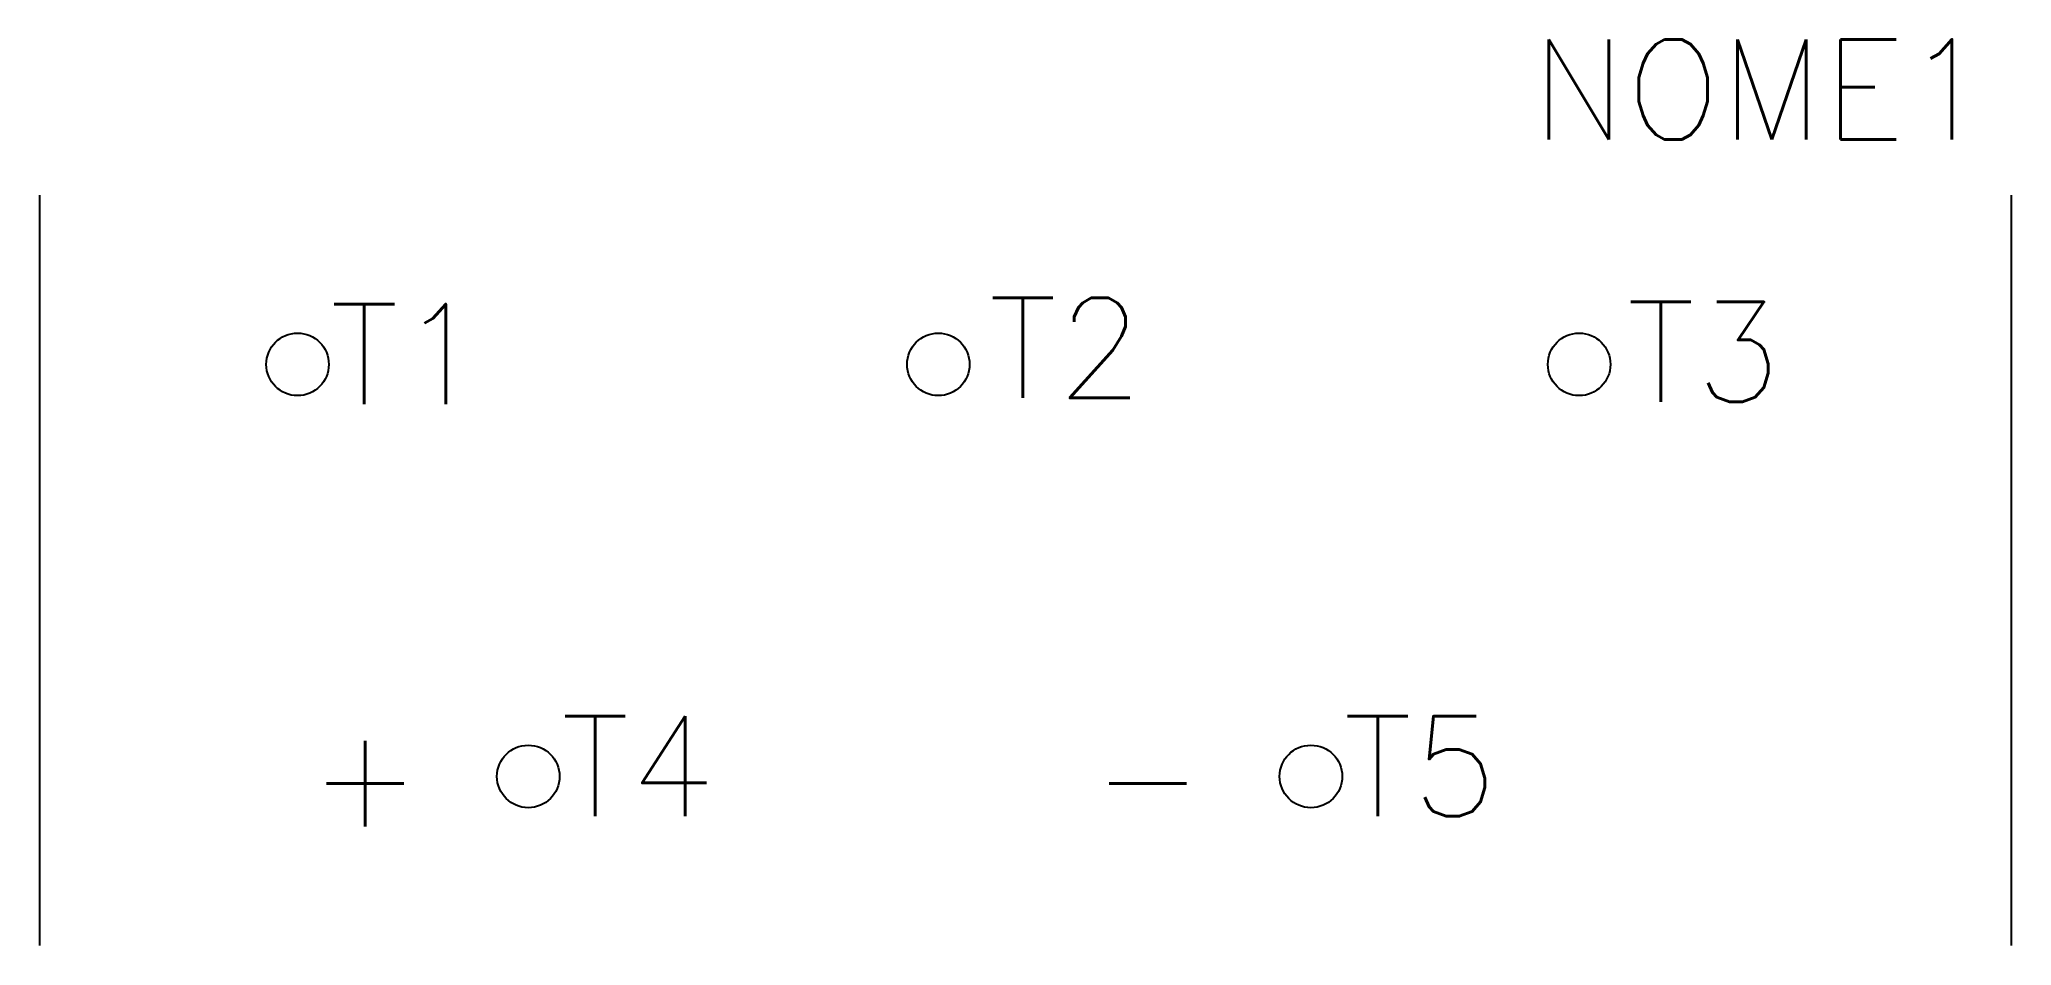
# Model space of a CAD drawing. Header units: millimetres. Extents: x 1579.3 to 1618.7, y 1152.7 to 1170.8.
import ezdxf
from ezdxf.enums import TextEntityAlignment as Align

# ---------------------------------------------------------------- set-up
doc = ezdxf.new("R2010")
doc.units = ezdxf.units.MM
doc.styles.add('ROMANS', font='romans.shx')

msp = doc.modelspace()

# ---------------------------------------------------------------- linework, layer by layer
at = {"color": 7, "linetype": 'Continuous'}
for p, q in [((1579.256, 1167.715), (1579.256, 1152.715)), ((1618.667, 1152.715), (1618.667, 1167.715))]:
    msp.add_line(p, q, dxfattribs=at)
for centre in [(1584.414, 1164.334), (1597.22, 1164.334), (1610.026, 1164.334), (1589.025, 1156.096), (1604.665, 1156.096)]:
    msp.add_circle(centre, 0.625, dxfattribs=at)

# ---------------------------------------------------------------- texts
at = {"style": 'ROMANS'}
for s, p in [('+', (1586.88, 1156.096)), ('-', (1602.52, 1156.096))]:
    msp.add_text(s, height=2, dxfattribs=at).set_placement(p, align=Align.MIDDLE_RIGHT)
at = {"style": 'ROMANS', "flags": 4}
for tag, text, p in [('NOME1', 'NOME1', (1609.077, 1169.831)), ('T1', 'T1', (1585.063, 1164.539)), ('T2', 'T2', (1598.22, 1164.663)), ('T4', 'T4', (1589.674, 1156.301)), ('T5', 'T5', (1605.314, 1156.301))]:
    msp.add_attdef(tag, text=text, height=2, dxfattribs=at).set_placement(p, align=Align.MIDDLE_LEFT)
msp.add_attdef('T3', text='T3', height=2, dxfattribs=at).set_placement((1614.06, 1164.584), align=Align.MIDDLE_RIGHT)

doc.saveas('drawing.dxf')
